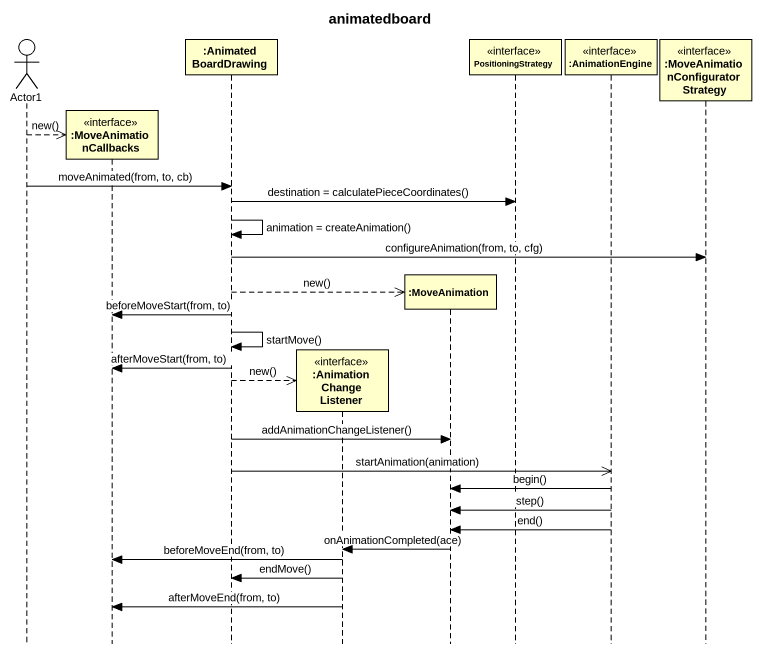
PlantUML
@startuml
title animatedboard
hide footbox
actor Actor1
participant ":MoveAnimationCallbacks" as MoveAnimationCallbacks <<interface>>
participant ":AnimatedBoardDrawing" as AnimatedBoardDrawing
participant ":AnimationChangeListener" as AnimationChangeListener <<interface>>
participant ":MoveAnimation" as MoveAnimation
participant PositioningStrategy <<interface>>
participant ":AnimationEngine" as AnimationEngine <<interface>>
participant ":MoveAnimationConfiguratorStrategy" as MoveAnimationConfiguratorStr <<interface>>

Actor1 -->> MoveAnimationCallbacks ** : new()
Actor1 -> AnimatedBoardDrawing : moveAnimated(from, to, cb)
AnimatedBoardDrawing -> PositioningStrategy : destination = calculatePieceCoordinates()
AnimatedBoardDrawing -> AnimatedBoardDrawing : animation = createAnimation()
AnimatedBoardDrawing -> MoveAnimationConfiguratorStr : configureAnimation(from, to, cfg)
AnimatedBoardDrawing -->> MoveAnimation ** : new()
AnimatedBoardDrawing -> MoveAnimationCallbacks : beforeMoveStart(from, to)
AnimatedBoardDrawing -> AnimatedBoardDrawing : startMove()
AnimatedBoardDrawing -> MoveAnimationCallbacks : afterMoveStart(from, to)
AnimatedBoardDrawing -->> AnimationChangeListener ** : new()
AnimatedBoardDrawing -> MoveAnimation : addAnimationChangeListener()
AnimatedBoardDrawing ->> AnimationEngine : startAnimation(animation)
AnimationEngine -> MoveAnimation : begin()
AnimationEngine -> MoveAnimation : step()
AnimationEngine -> MoveAnimation : end()
MoveAnimation -> AnimationChangeListener : onAnimationCompleted(ace)
AnimationChangeListener -> MoveAnimationCallbacks : beforeMoveEnd(from, to)
AnimationChangeListener -> AnimatedBoardDrawing : endMove()
AnimationChangeListener -> MoveAnimationCallbacks : afterMoveEnd(from, to)
@enduml
